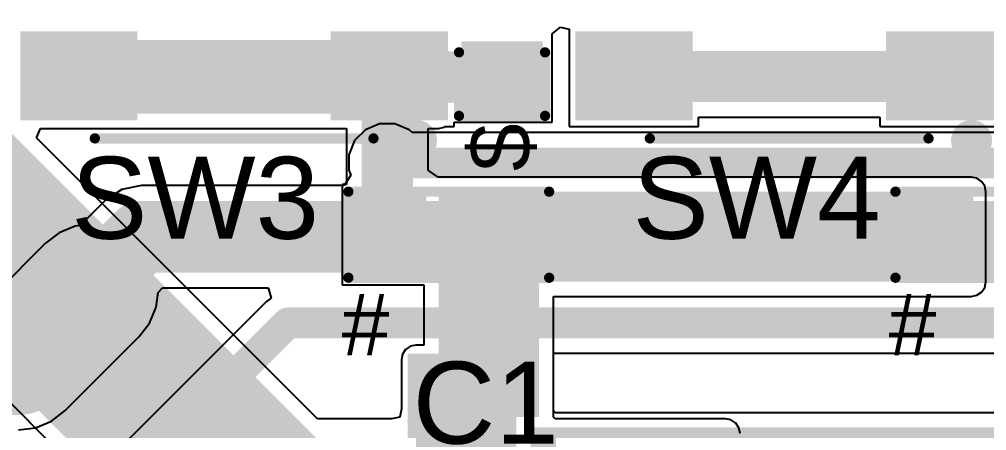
# Model space of a CAD drawing. Header units: millimetres. Extents: x -0.18 to 3.25, y -0.28 to 1.
# Drawn here: x 0.2054 to 0.6775, y 0.5144 to 0.7151 of the extents above; entities that cross this region are included whole.
import ezdxf

# ---------------------------------------------------------------- set-up
doc = ezdxf.new("R2010")
doc.units = ezdxf.units.MM
doc.header["$MEASUREMENT"] = 0
for name, color, linetype in [('BottomLayer', 5, 'Continuous'), ('TopLayer', 1, 'Continuous'), ('TopOverlay', 2, 'Continuous'), ('TopPaste', 8, 'Continuous'), ('TopSolder', 216, 'Continuous'), ('ViaHoleLayer', 16, 'Continuous')]:
    doc.layers.add(name, color=color, linetype=linetype)
doc.styles.add('Arial', font='arial.ttf', dxfattribs={"height": 0.2})

# ---------------------------------------------------------------- blocks, each defined once
blk = doc.blocks.new('TS_1185EC_C_D_B_5')
at = {"layer": 'TopLayer'}
for points in [[(-0.10039, 0.04724), (-0.05118, 0.04724), (-0.05118, 0.01181), (-0.10039, 0.01181)], [(0.05118, 0.04724), (0.10039, 0.04724), (0.10039, 0.01181), (0.05118, 0.01181)], [(-0.10039, -0.01181), (-0.05118, -0.01181), (-0.05118, -0.04724), (-0.10039, -0.04724)], [(0.05118, -0.01181), (0.10039, -0.01181), (0.10039, -0.04724), (0.05118, -0.04724)]]:
    blk.add_hatch(color=1, dxfattribs=at).paths.add_polyline_path(points)
at = {"layer": 'TopPaste'}
for points in [[(-0.10039, 0.04724), (-0.05118, 0.04724), (-0.05118, 0.01181), (-0.10039, 0.01181)], [(0.05118, 0.04724), (0.10039, 0.04724), (0.10039, 0.01181), (0.05118, 0.01181)], [(-0.10039, -0.01181), (-0.05118, -0.01181), (-0.05118, -0.04724), (-0.10039, -0.04724)], [(0.05118, -0.01181), (0.10039, -0.01181), (0.10039, -0.04724), (0.05118, -0.04724)]]:
    blk.add_hatch(color=8, dxfattribs=at).paths.add_polyline_path(points)
at = {"layer": 'TopSolder'}
for points in [[(-0.10439, 0.05124), (-0.04718, 0.05124), (-0.04718, 0.00781), (-0.10439, 0.00781)], [(0.04718, 0.05124), (0.10439, 0.05124), (0.10439, 0.00781), (0.04718, 0.00781)], [(-0.10439, -0.00781), (-0.04718, -0.00781), (-0.04718, -0.05124), (-0.10439, -0.05124)], [(0.04718, -0.00781), (0.10439, -0.00781), (0.10439, -0.05124), (0.04718, -0.05124)]]:
    blk.add_hatch(color=216, dxfattribs=at).paths.add_polyline_path(points)
at = {"layer": 'TopOverlay'}
for points, const_width in [([(-0.084, 0.061, 1), (-0.094, 0.061, 1)], 0.01), ([(-0.0965, 0.061, 1), (-0.0915, 0.061, 1)], 0.005), ([(-0.0865, 0.061, 1), (-0.0815, 0.061, 1)], 0.005), ([(-0.06925, 0.06, 1), (-0.06675, 0.06, 1)], 0.0025), ([(0.06675, 0.06, 1), (0.06925, 0.06, 1)], 0.0025), ([(-0.06925, -0.06, 1), (-0.06675, -0.06, 1)], 0.0025), ([(0.06675, -0.06, 1), (0.06925, -0.06, 1)], 0.0025)]:
    blk.add_lwpolyline(points, format="xyb", close=True, dxfattribs=dict(at, const_width=const_width))
at = {"layer": 'TopOverlay', "const_width": 0.005}
for points in [[(0.068, 0.06), (-0.068, 0.06)], [(0.068, -0.06), (-0.068, -0.06)]]:
    blk.add_lwpolyline(points, dxfattribs=at)
blk = doc.blocks.new('TS_1185EC_C_D_B_6')
at = {"layer": 'TopLayer'}
for points in [[(-0.10039, 0.04724), (-0.05118, 0.04724), (-0.05118, 0.01181), (-0.10039, 0.01181)], [(0.05118, 0.04724), (0.10039, 0.04724), (0.10039, 0.01181), (0.05118, 0.01181)], [(-0.10039, -0.01181), (-0.05118, -0.01181), (-0.05118, -0.04724), (-0.10039, -0.04724)], [(0.05118, -0.01181), (0.10039, -0.01181), (0.10039, -0.04724), (0.05118, -0.04724)]]:
    blk.add_hatch(color=1, dxfattribs=at).paths.add_polyline_path(points)
at = {"layer": 'TopPaste'}
for points in [[(-0.10039, 0.04724), (-0.05118, 0.04724), (-0.05118, 0.01181), (-0.10039, 0.01181)], [(0.05118, 0.04724), (0.10039, 0.04724), (0.10039, 0.01181), (0.05118, 0.01181)], [(-0.10039, -0.01181), (-0.05118, -0.01181), (-0.05118, -0.04724), (-0.10039, -0.04724)], [(0.05118, -0.01181), (0.10039, -0.01181), (0.10039, -0.04724), (0.05118, -0.04724)]]:
    blk.add_hatch(color=8, dxfattribs=at).paths.add_polyline_path(points)
at = {"layer": 'TopSolder'}
for points in [[(-0.10439, 0.05124), (-0.04718, 0.05124), (-0.04718, 0.00781), (-0.10439, 0.00781)], [(0.04718, 0.05124), (0.10439, 0.05124), (0.10439, 0.00781), (0.04718, 0.00781)], [(-0.10439, -0.00781), (-0.04718, -0.00781), (-0.04718, -0.05124), (-0.10439, -0.05124)], [(0.04718, -0.00781), (0.10439, -0.00781), (0.10439, -0.05124), (0.04718, -0.05124)]]:
    blk.add_hatch(color=216, dxfattribs=at).paths.add_polyline_path(points)
at = {"layer": 'TopOverlay'}
for points, const_width in [([(-0.084, 0.061, 1), (-0.094, 0.061, 1)], 0.01), ([(-0.0965, 0.061, 1), (-0.0915, 0.061, 1)], 0.005), ([(-0.0865, 0.061, 1), (-0.0815, 0.061, 1)], 0.005), ([(-0.06925, 0.06, 1), (-0.06675, 0.06, 1)], 0.0025), ([(0.06675, 0.06, 1), (0.06925, 0.06, 1)], 0.0025), ([(-0.06925, -0.06, 1), (-0.06675, -0.06, 1)], 0.0025), ([(0.06675, -0.06, 1), (0.06925, -0.06, 1)], 0.0025)]:
    blk.add_lwpolyline(points, format="xyb", close=True, dxfattribs=dict(at, const_width=const_width))
at = {"layer": 'TopOverlay', "const_width": 0.005}
for points in [[(0.068, 0.06), (-0.068, 0.06)], [(0.068, -0.06), (-0.068, -0.06)]]:
    blk.add_lwpolyline(points, dxfattribs=at)
blk = doc.blocks.new('RES_0603_10')
at = {"layer": 'TopLayer'}
for points in [[(-0.015, 0.0175), (-0.015, -0.0175), (-0.045, -0.0175), (-0.045, 0.0175)], [(0.045, 0.0175), (0.045, -0.0175), (0.015, -0.0175), (0.015, 0.0175)]]:
    blk.add_hatch(color=1, dxfattribs=at).paths.add_polyline_path(points)
at = {"layer": 'TopPaste'}
for points in [[(-0.015, 0.0175), (-0.015, -0.0175), (-0.045, -0.0175), (-0.045, 0.0175)], [(0.045, 0.0175), (0.045, -0.0175), (0.015, -0.0175), (0.015, 0.0175)]]:
    blk.add_hatch(color=8, dxfattribs=at).paths.add_polyline_path(points)
at = {"layer": 'TopSolder'}
for points in [[(-0.011, 0.0215), (-0.011, -0.0215), (-0.049, -0.0215), (-0.049, 0.0215)], [(0.049, 0.0215), (0.049, -0.0215), (0.011, -0.0215), (0.011, 0.0215)]]:
    blk.add_hatch(color=216, dxfattribs=at).paths.add_polyline_path(points)
at = {"layer": 'TopOverlay', "const_width": 0.005}
for points in [[(-0.049, -0.021), (-0.049, 0.021)], [(-0.049, 0.021), (0.049, 0.021)], [(0.049, -0.021), (0.049, 0.021)], [(-0.049, -0.021), (0.049, -0.021)]]:
    blk.add_lwpolyline(points, dxfattribs=at)
at = {"layer": 'TopOverlay', "const_width": 0.0025}
for points in [[(-0.05025, 0.021, 1), (-0.04775, 0.021, 1)], [(-0.05025, 0.021, 1), (-0.04775, 0.021, 1)], [(0.04775, 0.021, 1), (0.05025, 0.021, 1)], [(0.04775, 0.021, 1), (0.05025, 0.021, 1)], [(-0.05025, -0.021, 1), (-0.04775, -0.021, 1)], [(-0.05025, -0.021, 1), (-0.04775, -0.021, 1)], [(0.04775, -0.021, 1), (0.05025, -0.021, 1)], [(0.04775, -0.021, 1), (0.05025, -0.021, 1)]]:
    blk.add_lwpolyline(points, format="xyb", close=True, dxfattribs=at)
blk = doc.blocks.new('RES_0603_11')
at = {"layer": 'TopLayer'}
for points in [[(-0.015, 0.0175), (-0.015, -0.0175), (-0.045, -0.0175), (-0.045, 0.0175)], [(0.045, 0.0175), (0.045, -0.0175), (0.015, -0.0175), (0.015, 0.0175)]]:
    blk.add_hatch(color=1, dxfattribs=at).paths.add_polyline_path(points)
at = {"layer": 'TopPaste'}
for points in [[(-0.015, 0.0175), (-0.015, -0.0175), (-0.045, -0.0175), (-0.045, 0.0175)], [(0.045, 0.0175), (0.045, -0.0175), (0.015, -0.0175), (0.015, 0.0175)]]:
    blk.add_hatch(color=8, dxfattribs=at).paths.add_polyline_path(points)
at = {"layer": 'TopSolder'}
for points in [[(-0.011, 0.0215), (-0.011, -0.0215), (-0.049, -0.0215), (-0.049, 0.0215)], [(0.049, 0.0215), (0.049, -0.0215), (0.011, -0.0215), (0.011, 0.0215)]]:
    blk.add_hatch(color=216, dxfattribs=at).paths.add_polyline_path(points)
at = {"layer": 'TopOverlay', "const_width": 0.005}
for points in [[(-0.049, 0.021), (-0.049, -0.021)], [(0.049, 0.021), (-0.049, 0.021)], [(0.049, 0.021), (0.049, -0.021)], [(0.049, -0.021), (-0.049, -0.021)]]:
    blk.add_lwpolyline(points, dxfattribs=at)
at = {"layer": 'TopOverlay', "const_width": 0.0025}
for points in [[(-0.05025, 0.021, 1), (-0.04775, 0.021, 1)], [(-0.05025, 0.021, 1), (-0.04775, 0.021, 1)], [(0.04775, 0.021, 1), (0.05025, 0.021, 1)], [(0.04775, 0.021, 1), (0.05025, 0.021, 1)], [(-0.05025, -0.021, 1), (-0.04775, -0.021, 1)], [(-0.05025, -0.021, 1), (-0.04775, -0.021, 1)], [(0.04775, -0.021, 1), (0.05025, -0.021, 1)], [(0.04775, -0.021, 1), (0.05025, -0.021, 1)]]:
    blk.add_lwpolyline(points, format="xyb", close=True, dxfattribs=at)
blk = doc.blocks.new('C__0603_19')
at = {"layer": 'TopLayer'}
for points in [[(-0.015, 0.0175), (-0.015, -0.0175), (-0.045, -0.0175), (-0.045, 0.0175)], [(0.045, 0.0175), (0.045, -0.0175), (0.015, -0.0175), (0.015, 0.0175)]]:
    blk.add_hatch(color=1, dxfattribs=at).paths.add_polyline_path(points)
at = {"layer": 'TopPaste'}
for points in [[(-0.015, 0.0175), (-0.015, -0.0175), (-0.045, -0.0175), (-0.045, 0.0175)], [(0.045, 0.0175), (0.045, -0.0175), (0.015, -0.0175), (0.015, 0.0175)]]:
    blk.add_hatch(color=8, dxfattribs=at).paths.add_polyline_path(points)
at = {"layer": 'TopSolder'}
for points in [[(-0.01264, 0.01986), (-0.01264, -0.01986), (-0.04736, -0.01986), (-0.04736, 0.01986)], [(0.04736, 0.01986), (0.04736, -0.01986), (0.01264, -0.01986), (0.01264, 0.01986)]]:
    blk.add_hatch(color=216, dxfattribs=at).paths.add_polyline_path(points)
at = {"layer": 'TopOverlay', "const_width": 0.005}
for points in [[(-0.049, 0.021), (-0.049, -0.021)], [(-0.049, 0.021), (-0.018, 0.021)], [(0.018, 0.021), (0.049, 0.021)], [(0.049, 0.021), (0.049, -0.021)], [(-0.049, -0.021), (-0.018, -0.021)], [(0.018, -0.021), (0.049, -0.021)]]:
    blk.add_lwpolyline(points, dxfattribs=at)
at = {"layer": 'TopOverlay', "const_width": 0.0025}
for points in [[(-0.05025, 0.021, 1), (-0.04775, 0.021, 1)], [(-0.05025, 0.021, 1), (-0.04775, 0.021, 1)], [(-0.01925, 0.021, 1), (-0.01675, 0.021, 1)], [(0.01675, 0.021, 1), (0.01925, 0.021, 1)], [(0.04775, 0.021, 1), (0.05025, 0.021, 1)], [(0.04775, 0.021, 1), (0.05025, 0.021, 1)], [(-0.05025, -0.021, 1), (-0.04775, -0.021, 1)], [(-0.05025, -0.021, 1), (-0.04775, -0.021, 1)], [(-0.01925, -0.021, 1), (-0.01675, -0.021, 1)], [(0.01675, -0.021, 1), (0.01925, -0.021, 1)], [(0.04775, -0.021, 1), (0.05025, -0.021, 1)], [(0.04775, -0.021, 1), (0.05025, -0.021, 1)]]:
    blk.add_lwpolyline(points, format="xyb", close=True, dxfattribs=at)

msp = doc.modelspace()

# ---------------------------------------------------------------- hatches: boundary and pattern name
at = {"layer": 'BottomLayer'}
h = msp.add_hatch(color=5, dxfattribs=at)
edge = h.paths.add_edge_path()
edge.add_arc((0.385, 0.64531), 0.01181, 0, 360)
h = msp.add_hatch(color=5, dxfattribs=at)
edge = h.paths.add_edge_path()
edge.add_arc((0.613, 0.609), 0.01181, 0, 360)
for points in [[(0.448, 0.396), (0.448, 0.552), (0.395, 0.552), (0.395, 0.396)], [(0.399, 0.524), (0.459, 0.524), (0.459, 0.552), (0.399, 0.552)], [(0.455, 0.435), (0.767, 0.435), (0.767, 0.516), (0.455, 0.516)]]:
    msp.add_hatch(color=5, dxfattribs=at).paths.add_polyline_path(points)
h = msp.add_hatch(color=5, dxfattribs=at)
edge = h.paths.add_edge_path()
edge.add_arc((0.41331, 0.53619), 0.01181, 0, 360)
h = msp.add_hatch(color=5, dxfattribs=at)
edge = h.paths.add_edge_path()
edge.add_arc((0.444, 0.53619), 0.01181, 0, 360)
at = {"layer": 'TopLayer'}
for points in [[(0.209, 0.669), (0.41, 0.669), (0.41, 0.705), (0.209, 0.705)], [(0.38531, 0.47569), (0.1975, 0.6635), (0.1365, 0.6025), (0.32431, 0.41469)], [(0.41, 0.522), (0.459, 0.522), (0.459, 0.631), (0.41, 0.631)], [(0.415, 0.587), (0.67, 0.587), (0.67, 0.631), (0.415, 0.631)], [(0.399, 0.521), (0.459, 0.521), (0.459, 0.549), (0.399, 0.549)]]:
    msp.add_hatch(color=1, dxfattribs=at).paths.add_polyline_path(points)
h = msp.add_hatch(color=1, dxfattribs=at)
edge = h.paths.add_edge_path()
edge.add_arc((0.385, 0.64531), 0.01181, 0, 360)
h = msp.add_hatch(color=1, dxfattribs=at)
edge = h.paths.add_edge_path()
edge.add_arc((0.613, 0.609), 0.01181, 0, 360)
h = msp.add_hatch(color=1, dxfattribs=at)
edge = h.paths.add_edge_path()
edge.add_arc((0.41331, 0.53619), 0.01181, 0, 360)
h = msp.add_hatch(color=1, dxfattribs=at)
edge = h.paths.add_edge_path()
edge.add_arc((0.444, 0.53619), 0.01181, 0, 360)
at = {"layer": 'ViaHoleLayer'}
h = msp.add_hatch(color=16, dxfattribs=at)
edge = h.paths.add_edge_path()
edge.add_arc((0.385, 0.64531), 0.00591, 0, 360)
h = msp.add_hatch(color=16, dxfattribs=at)
edge = h.paths.add_edge_path()
edge.add_arc((0.613, 0.609), 0.00591, 0, 360)
h = msp.add_hatch(color=16, dxfattribs=at)
edge = h.paths.add_edge_path()
edge.add_arc((0.41331, 0.53619), 0.00591, 0, 360)
h = msp.add_hatch(color=16, dxfattribs=at)
edge = h.paths.add_edge_path()
edge.add_arc((0.444, 0.53619), 0.00591, 0, 360)

# ---------------------------------------------------------------- linework, layer by layer
at = {"layer": 'BottomLayer'}
for p, q in [((0.37434, 0.66126), (0.36905, 0.65597)), ((0.38126, 0.66412), (0.37434, 0.66126)), ((0.38874, 0.66412), (0.38126, 0.66412)), ((0.39566, 0.66126), (0.38874, 0.66412)), ((0.3971, 0.65981), (0.39566, 0.66126)), ((0.7409, 0.65981), (0.3971, 0.65981)), ((0.36905, 0.65597), (0.36619, 0.64905)), ((0.36619, 0.64905), (0.36619, 0.64157)), ((0.36726, 0.63898), (0.36392, 0.63398)), ((0.36619, 0.64157), (0.36726, 0.63898)), ((0.265, 0.63398), (0.25544, 0.63208)), ((0.36392, 0.63398), (0.265, 0.63398)), ((0.25544, 0.63208), (0.24734, 0.62666)), ((0.24734, 0.62666), (0.23518, 0.61451)), ((0.23265, 0.61418), (0.22486, 0.61095)), ((0.23518, 0.61451), (0.23265, 0.61418)), ((0.22486, 0.61095), (0.21818, 0.60582)), ((0.21818, 0.60582), (0.19163, 0.57928)), ((0.27218, 0.57465), (0.27312, 0.58179)), ((0.27312, 0.58179), (0.27535, 0.58402)), ((0.27535, 0.58402), (0.32687, 0.58402)), ((0.32687, 0.58402), (0.32839, 0.57902)), ((0.32605, 0.57745), (0.12769, 0.3791)), ((0.32839, 0.57902), (0.32605, 0.57745)), ((0.26895, 0.56686), (0.27218, 0.57465)), ((0.26382, 0.56018), (0.26895, 0.56686)), ((0.22782, 0.52418), (0.26382, 0.56018)), ((0.46614, 0.552), (0.46631, 0.55222)), ((0.46614, 0.524), (0.46614, 0.552)), ((0.46631, 0.55222), (0.91118, 0.55222)), ((0.22114, 0.51905), (0.22782, 0.52418)), ((0.46685, 0.52314), (0.46614, 0.524)), ((0.767, 0.52314), (0.46685, 0.52314)), ((0.205, 0.51472), (0.21335, 0.51582)), ((0.21335, 0.51582), (0.22114, 0.51905))]:
    msp.add_line(p, q, dxfattribs=at)
for points, const_width in [([(0.385, 0.64531), (0.38528, 0.64503)], 0.015), ([(0.38528, 0.64503), (0.75272, 0.64503)], 0.015), ([(0.24, 0.584), (0.265, 0.609)], 0.035), ([(0.265, 0.609), (0.613, 0.609)], 0.035), ([(0.613, 0.609), (0.973, 0.609)], 0.035), ([(0.205, 0.547), (0.241, 0.583)], 0.05), ([(0.109, 0.547), (0.205, 0.547)], 0.05), ([(0.107, 0.3375), (0.3365, 0.567)], 0.015), ([(0.3365, 0.567), (0.923, 0.567)], 0.015)]:
    msp.add_lwpolyline(points, dxfattribs=dict(at, const_width=const_width))
for points, const_width in [([(0.38125, 0.64531, 1), (0.38875, 0.64531, 1)], 0.0075), ([(0.38153, 0.64503, 1), (0.38903, 0.64503, 1)], 0.0075), ([(0.38153, 0.64503, 1), (0.38903, 0.64503, 1)], 0.0075), ([(0.25625, 0.609, 1), (0.27375, 0.609, 1)], 0.0175), ([(0.25625, 0.609, 1), (0.27375, 0.609, 1)], 0.0175), ([(0.60425, 0.609, 1), (0.62175, 0.609, 1)], 0.0175), ([(0.60425, 0.609, 1), (0.62175, 0.609, 1)], 0.0175), ([(0.2285, 0.583, 1), (0.2535, 0.583, 1)], 0.025), ([(0.23125, 0.584, 1), (0.24875, 0.584, 1)], 0.0175), ([(0.1925, 0.547, 1), (0.2175, 0.547, 1)], 0.025), ([(0.1925, 0.547, 1), (0.2175, 0.547, 1)], 0.025), ([(0.33275, 0.567, 1), (0.34025, 0.567, 1)], 0.0075), ([(0.33275, 0.567, 1), (0.34025, 0.567, 1)], 0.0075)]:
    msp.add_lwpolyline(points, format="xyb", close=True, dxfattribs=dict(at, const_width=const_width))
at = {"layer": 'TopLayer'}
for p, q in [((0.4655, 0.70806), (0.46958, 0.71123)), ((0.46958, 0.71123), (0.47373, 0.71026)), ((0.47373, 0.71026), (0.47373, 0.66276)), ((0.4655, 0.665), (0.4655, 0.70806)), ((0.53694, 0.66276), (0.53694, 0.66735)), ((0.53694, 0.66735), (0.62531, 0.66735)), ((0.62531, 0.66735), (0.62531, 0.66276)), ((0.21385, 0.65724), (0.21576, 0.66186)), ((0.21576, 0.66186), (0.36512, 0.66186)), ((0.36512, 0.66186), (0.36512, 0.6345)), ((0.40488, 0.64183), (0.40488, 0.66186)), ((0.40488, 0.66186), (0.41, 0.66186)), ((0.41, 0.66186), (0.41273, 0.66241)), ((0.41273, 0.66241), (0.41325, 0.66276)), ((0.41325, 0.66276), (0.41764, 0.66276)), ((0.41764, 0.66276), (0.41764, 0.665)), ((0.41764, 0.665), (0.4655, 0.665)), ((0.47373, 0.66276), (0.53694, 0.66276)), ((0.62531, 0.66276), (0.68852, 0.66276)), ((0.35096, 0.52014), (0.21385, 0.65724)), ((0.40513, 0.64138), (0.40488, 0.64183)), ((0.40988, 0.63811), (0.40513, 0.64138)), ((0.41, 0.63814), (0.40988, 0.63811)), ((0.67, 0.63814), (0.41, 0.63814)), ((0.67273, 0.63759), (0.67, 0.63814)), ((0.67505, 0.63605), (0.67273, 0.63759)), ((0.36512, 0.6345), (0.363, 0.6345)), ((0.363, 0.6345), (0.363, 0.5855)), ((0.67659, 0.63373), (0.67505, 0.63605)), ((0.67714, 0.631), (0.67659, 0.63373)), ((0.67714, 0.587), (0.67714, 0.631)), ((0.363, 0.5855), (0.40286, 0.5855)), ((0.40286, 0.5855), (0.40286, 0.55614)), ((0.67659, 0.58427), (0.67714, 0.587)), ((0.67273, 0.58041), (0.67505, 0.58195)), ((0.67505, 0.58195), (0.67659, 0.58427)), ((0.15104, 0.57786), (0.28186, 0.44704)), ((0.46614, 0.549), (0.46614, 0.57986)), ((0.46614, 0.57986), (0.67, 0.57986)), ((0.67, 0.57986), (0.67273, 0.58041)), ((0.39395, 0.55405), (0.39241, 0.55173)), ((0.39627, 0.55559), (0.39395, 0.55405)), ((0.399, 0.55614), (0.39627, 0.55559)), ((0.40286, 0.55614), (0.399, 0.55614)), ((0.39241, 0.55173), (0.39186, 0.549)), ((0.39186, 0.549), (0.39186, 0.52502)), ((0.46614, 0.521), (0.46614, 0.549)), ((0.39186, 0.52502), (0.39113, 0.52087)), ((0.38698, 0.52014), (0.35096, 0.52014)), ((0.39113, 0.52087), (0.38698, 0.52014)), ((0.46685, 0.52014), (0.46614, 0.521)), ((0.55, 0.52014), (0.46685, 0.52014)), ((0.55273, 0.51959), (0.55, 0.52014)), ((0.55505, 0.51805), (0.55273, 0.51959)), ((0.55659, 0.51573), (0.55505, 0.51805)), ((0.55714, 0.513), (0.55659, 0.51573))]:
    msp.add_line(p, q, dxfattribs=at)
at = {"layer": 'TopLayer', "const_width": 0.025}
for points in [[(0.34253, 0.68747), (0.344, 0.686)], [(0.38356, 0.686), (0.38504, 0.68747)], [(0.385, 0.685), (0.387, 0.687)], [(0.387, 0.687), (0.441, 0.687)], [(0.504, 0.686), (0.50524, 0.68724)], [(0.50524, 0.68724), (0.71176, 0.68724)], [(0.344, 0.686), (0.38356, 0.686)], [(0.385, 0.61), (0.385, 0.685)], [(0.439, 0.5975), (0.4505, 0.609)], [(0.445, 0.6075), (0.445, 0.61)], [(0.439, 0.574), (0.439, 0.5975)], [(0.434, 0.54619), (0.434, 0.552)]]:
    msp.add_lwpolyline(points, dxfattribs=at)
at = {"layer": 'TopLayer', "const_width": 0.0125}
for points in [[(0.33628, 0.68747, 1), (0.34878, 0.68747, 1)], [(0.37879, 0.68747, 1), (0.39129, 0.68747, 1)], [(0.38075, 0.687, 1), (0.39325, 0.687, 1)], [(0.38075, 0.687, 1), (0.39325, 0.687, 1)], [(0.43475, 0.687, 1), (0.44725, 0.687, 1)], [(0.49899, 0.68724, 1), (0.51149, 0.68724, 1)], [(0.49899, 0.68724, 1), (0.51149, 0.68724, 1)], [(0.33775, 0.686, 1), (0.35025, 0.686, 1)], [(0.33775, 0.686, 1), (0.35025, 0.686, 1)], [(0.37732, 0.686, 1), (0.38982, 0.686, 1)], [(0.37732, 0.686, 1), (0.38982, 0.686, 1)], [(0.37875, 0.685, 1), (0.39125, 0.685, 1)], [(0.37875, 0.685, 1), (0.39125, 0.685, 1)], [(0.49775, 0.686, 1), (0.51025, 0.686, 1)], [(0.37875, 0.61, 1), (0.39125, 0.61, 1)], [(0.43875, 0.61, 1), (0.45125, 0.61, 1)], [(0.43875, 0.6075, 1), (0.45125, 0.6075, 1)], [(0.44425, 0.609, 1), (0.45675, 0.609, 1)], [(0.43275, 0.5975, 1), (0.44525, 0.5975, 1)], [(0.43275, 0.5975, 1), (0.44525, 0.5975, 1)], [(0.43275, 0.574, 1), (0.44525, 0.574, 1)], [(0.42775, 0.552, 1), (0.44025, 0.552, 1)], [(0.42775, 0.54619, 1), (0.44025, 0.54619, 1)]]:
    msp.add_lwpolyline(points, format="xyb", close=True, dxfattribs=at)

# ---------------------------------------------------------------- block references
for name, p, rotation in [('TS_1185EC_C_D_B_6', (0.31025, 0.717), 180), ('TS_1185EC_C_D_B_5', (0.58113, 0.717), 180), ('C__0603_19', (0.441, 0.717), 90), ('RES_0603_11', (0.415, 0.61), 180)]:
    msp.add_blockref(name, p, dxfattribs=dict(rotation=rotation))
msp.add_blockref('RES_0603_10', (0.682, 0.61))

# ---------------------------------------------------------------- texts
at = {"layer": 'TopOverlay', "style": 'Arial'}
for s, rotation, p in [('$', 90, (0.455, 0.641)), ('#', 180, (0.386, 0.581)), ('#', 180, (0.653, 0.581))]:
    msp.add_text(s, height=0.03, rotation=rotation, dxfattribs=at).set_placement(p)
for s, p in [('SW3', (0.23068, 0.60801)), ('SW4', (0.50468, 0.60801)), ('C1', (0.39734, 0.50801))]:
    msp.add_text(s, height=0.04, dxfattribs=at).set_placement(p)

doc.saveas('drawing.dxf')
